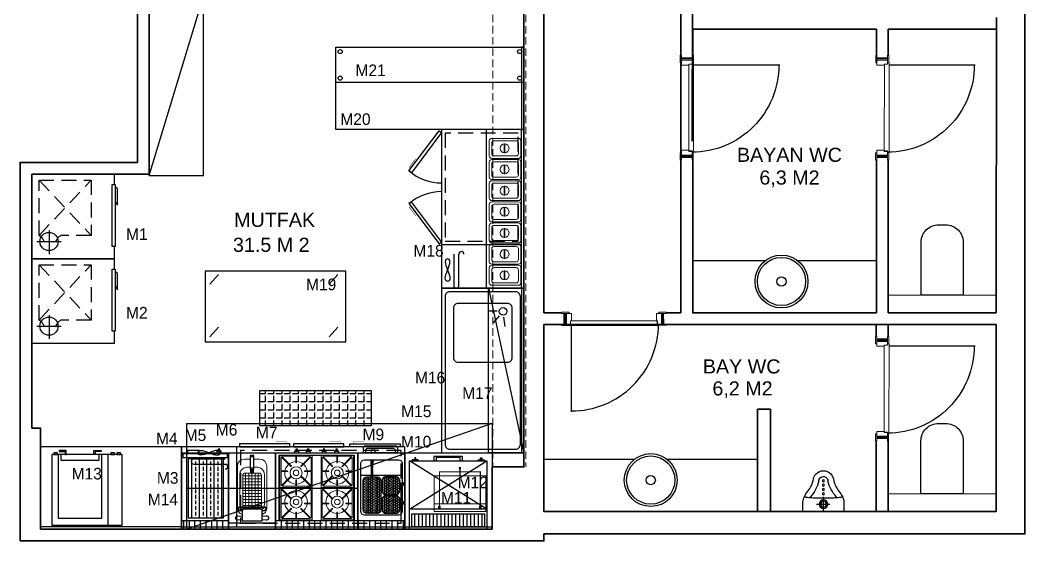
# Model space of a CAD drawing. Header units: millimetres. Extents: x 30084 to 42641, y -1284 to 1636.
# Drawn here: x 32235 to 33091, y -523 to -80 of the extents above; entities that cross this region are included whole.
import ezdxf
from ezdxf.enums import TextEntityAlignment as Align

# ---------------------------------------------------------------- set-up
doc = ezdxf.new("R2010")
doc.units = ezdxf.units.MM
for name, pattern in [('DASHED', [19.05, 12.7, -6.35]), ('DASHED2', [9.525, 6.35, -3.175]), ('HIDDENX2', [19.05, 12.7, -6.35])]:
    doc.linetypes.add(name, pattern=pattern)
for name, color, linetype in [('002 Çizgi', 7, 'Continuous'), ('CIHAZ', 2, 'Continuous'), ('S2000-002 Çizgi', 7, 'Continuous'), ('t_gorunus', 36, 'Continuous')]:
    doc.layers.add(name, color=color, linetype=linetype)
for name, color, linetype, lineweight in [('1-kutu profil', 5, 'Continuous', 0), ('b_mob kesit', 14, 'Continuous', 30), ('no3_duvar mevcut', 4, 'Continuous', 35), ('no3_duvar ytong', 101, 'Continuous', 0), ('no3_kiriş izdüşüm', 172, 'DASHED', 15), ('no3_paslanmaz gorunus on', 163, 'Continuous', 15), ('no3_tefriş arka ince', 65, 'Continuous', 13), ('T_alcipan', 32, 'Continuous', 15), ('t_görünüş', 45, 'Continuous', 25), ('t_olcu', 250, 'Continuous', 25), ('t_tarama', 252, 'Continuous', 25), ('t_tefris ince', 34, 'Continuous', 15), ('t_ölçü', 40, 'Continuous', 25)]:
    doc.layers.add(name, color=color, linetype=linetype, lineweight=lineweight)
doc.styles.get("Standard").update_dxf_attribs({"font": 'arial.ttf'})
doc.styles.add('Style-ENGINEERING I 0.34907', font='ENGINEERING.shx', dxfattribs={"oblique": 20})
doc.styles.add('TAKSİM', font='GOTHIC.TTF', dxfattribs={"height": 20})

# ---------------------------------------------------------------- blocks, each defined once
blk = doc.blocks.new('llllll')
at = {"layer": 'b_mob kesit'}
for p, q in [((7243.17, -4372.43), (7234.27, -4367.87)), ((7243.72, -4371.36), (7234.82, -4366.8)), ((7200.82, -4454.96), (7191.92, -4450.39)), ((7201.37, -4453.89), (7192.47, -4449.32))]:
    blk.add_line(p, q, dxfattribs=at)
at = {"layer": 'T_alcipan'}
blk.add_line((7201.37, -4453.89), (7192.47, -4449.32), dxfattribs=at)
at = {"layer": 't_tarama'}
blk.add_line((7205.1, -4449.9), (7277.48, -4487.04), dxfattribs=at)
blk.add_arc((7203.73, -4448.86), 82.29, 332.62671, 62.70128, dxfattribs=at)
at = {"layer": 't_tefris ince'}
for points in [[(7232.79, -4370.76), (7231.72, -4370.21), (7234.92, -4363.98), (7235.99, -4364.53)], [(7241.69, -4375.32), (7242.75, -4375.87), (7245.95, -4369.64), (7244.88, -4369.1)], [(7193.95, -4446.43), (7192.88, -4445.88), (7189.69, -4452.11), (7190.76, -4452.66)], [(7202.85, -4451), (7203.92, -4451.55), (7200.72, -4457.77), (7199.65, -4457.23)]]:
    blk.add_lwpolyline(points, close=True, dxfattribs=at)
for points in [[(7233.82, -4368.76), (7231.76, -4372.76), (7237.99, -4375.96), (7238.45, -4375.07), (7241.12, -4376.44), (7242.71, -4373.32), (7233.82, -4368.76)], [(7204.18, -4451.68), (7202.85, -4451), (7203.42, -4449.89), (7200.75, -4448.52), (7238.26, -4375.42)], [(7237.9, -4376.13), (7238.26, -4375.42), (7240.93, -4376.79), (7241.39, -4375.9), (7242.72, -4376.59), (7204.18, -4451.68), (7204.18, -4451.68)], [(7192.93, -4448.43), (7194.98, -4444.43), (7201.21, -4447.63), (7200.75, -4448.52), (7203.42, -4449.89), (7201.82, -4453), (7192.93, -4448.43)]]:
    blk.add_lwpolyline(points, dxfattribs=at)
blk = doc.blocks.new('pis')
at = {"layer": 't_gorunus'}
for p, q in [((-5598.66, -3508.97), (-5598.66, -3497.67)), ((-5604.8, -3503.08), (-5592.43, -3503.08))]:
    blk.add_line(p, q, dxfattribs=at)
blk.add_lwpolyline([(-5604.8, -3519.35, 0.414214), (-5603.57, -3520.58), (-5598.17, -3520.58, 0.176543), (-5588.69, -3517.12, -0.10376), (-5578.8, -3511.82, 0.414214), (-5570.06, -3503.08, 0.414214), (-5578.8, -3494.34, -0.10376), (-5588.69, -3489.03, 0.176543), (-5598.17, -3485.58), (-5603.57, -3485.58, 0.414214), (-5604.8, -3486.81)], format="xyb", close=True, dxfattribs=at)
for centre, radius in [((-5598.66, -3503.08), 3.68), ((-5598.66, -3503.08), 2.46), ((-5589.81, -3503.08), 0.921), ((-5586.1, -3503.08), 0.921), ((-5582.39, -3503.08), 0.921), ((-5578.68, -3503.08), 0.921)]:
    blk.add_circle(centre, radius, dxfattribs=at)
for centre, radius, start, end in [((-5548.86, -3494.23, 0), 44.39, 172.21465, 175.44873), ((-5591.42, -3489.1, 0), 1.68, 70.41054, 147.98702), ((-5373.7, -3503.08), 219.82, 178.11151, 180), ((-5482.89, -3499.48), 110.58, 175.44873, 178.11151), ((-5570.88, -3467.98), 32.26, 227.88073, 255.80064), ((-5373.7, -3503.08, 0), 219.82, 180, 181.88849), ((-5570.88, -3538.18), 32.26, 104.19936, 132.11927), ((-5578.8, -3503.08), 3.83, 0, 90), ((-5578.8, -3503.08), 3.83, 270, 0), ((-5482.89, -3506.68, 0), 110.58, 181.88849, 184.55127), ((-5548.86, -3511.93, 0), 44.39, 184.55127, 187.78535), ((-5591.42, -3517.05, 0), 1.68, 212.01298, 289.58946)]:
    blk.add_arc(centre, radius, start, end, dxfattribs=at)
blk = doc.blocks.new('A$C5B5611F4')
at = {"layer": 'CIHAZ', "color": 1}
for p, q in [((14.73, 68.47), (14.73, 47.92)), ((24.09, 58.19), (3.98, 58.19))]:
    blk.add_line(p, q, dxfattribs=at)
at = {"layer": 'CIHAZ', "color": 5, "linetype": 'DASHED'}
for p, q in [((19.82, 66.66), (67.01, 22.28)), ((67.01, 66.66), (19.82, 22.28))]:
    blk.add_line(p, q, dxfattribs=at)
at = {"layer": 'CIHAZ', "color": 5}
for points in [[(63.2, 1.82), (10.36, 1.82), (10.36, 4.32), (63.2, 4.32)], [(61.2, 1.82), (48.6, 1.82), (45.6, 0), (59.6, 0)]]:
    blk.add_lwpolyline(points, close=True, dxfattribs=at)
at = {"layer": 'CIHAZ', "color": 1}
blk.add_circle((14.73, 58.19), 7.76, dxfattribs=at)
at = {"layer": 'S2000-002 Çizgi', "linetype": 'DASHED'}
for p, q in [((19.82, 66.66), (67.01, 66.66)), ((67.01, 66.66), (67.01, 22.28)), ((19.82, 22.28), (19.82, 48.05)), ((67.01, 22.28), (19.82, 22.28))]:
    blk.add_line(p, q, dxfattribs=at)
at = {"layer": 'S2000-002 Çizgi'}
blk.add_lwpolyline([(10.36, 2.81), (0, 2.81), (0, 72.81), (72, 72.81), (72, 2.81), (63.2, 2.81)], dxfattribs=at)
at = {"layer": 'S2000-002 Çizgi', "linetype": 'DASHED'}
for centre, radius, start, end in [((11.6, 71.22), 9.4, 291.20794, 330.95663), ((11, 43.02), 10.16, 29.6907, 66.77515)]:
    blk.add_arc(centre, radius, start, end, dxfattribs=at)
blk = doc.blocks.new('A$C1B780B74')
at = {"layer": 'S2000-002 Çizgi'}
h = blk.add_hatch(dxfattribs=at)
h.set_pattern_fill('ANSI31', color=256, scale=1.5, angle=45, style=0)
h.set_pattern_definition([(90, (-3652.6375, -4993.124), (-4.7625, 9e-16), [])])
h.paths.add_polyline_path([(40, 64), (40, 71), (0, 71), (0, 64)])
h = blk.add_hatch(dxfattribs=at)
h.set_pattern_fill('HEX', color=256, scale=0.2, style=0)
h.set_pattern_definition([(0, (-3709.3878, -4969.9236), (0, 1.099852), [0.635, -1.27]), (120, (-3709.3878, -4969.9236), (-0.95249977, -0.549926), [0.635, -1.27]), (60, (-3708.7528, -4969.9236), (-0.95249977, 0.549926), [0.635, -1.27])])
h.paths.add_polyline_path([(7.64, 57.53, 0.414214), (4.64, 54.53), (4.64, 29.53, 0.414214), (7.64, 26.53), (16.64, 26.53, 0.414214), (19.64, 29.53), (19.64, 54.53, 0.414214), (16.64, 57.53)])
h = blk.add_hatch(dxfattribs=at)
h.set_pattern_fill('HEX', color=256, scale=0.2, style=0)
h.set_pattern_definition([(180, (3749.6632, -4969.9236), (0, 1.099852), [0.635, -1.27]), (60, (3749.6632, -4969.9236), (0.95249977, -0.549926), [0.635, -1.27]), (120, (3749.0282, -4969.9236), (0.95249977, 0.549926), [0.635, -1.27])])
h.paths.add_polyline_path([(23.64, 57.53, 0.414214), (20.64, 54.53), (20.64, 45.53, 0.414214), (23.64, 42.53), (32.64, 42.53, 0.414214), (35.64, 45.53), (35.64, 54.53, 0.414214), (32.64, 57.53)])
for points in [[(37.81, 47.86, 1), (39.28, 48.64), (37.9, 50.46), (37.07, 50.03)], [(37.81, 31.83, 1), (39.28, 32.61), (37.9, 34.43), (37.07, 33.99)], [(11.3, 13.39, 1), (12.97, 13.39), (12.6, 20.65), (11.67, 20.65)]]:
    blk.add_hatch(color=256, dxfattribs=at).paths.add_polyline_path(points)
h = blk.add_hatch(dxfattribs=at)
h.set_pattern_fill('HEX', color=256, scale=0.2, style=0)
h.set_pattern_definition([(180, (3749.6632, -4985.9236), (0, 1.099852), [0.635, -1.27]), (60, (3749.6632, -4985.9236), (0.95249977, -0.549926), [0.635, -1.27]), (120, (3749.0282, -4985.9236), (0.95249977, 0.549926), [0.635, -1.27])])
h.paths.add_polyline_path([(23.64, 41.53, 0.414214), (20.64, 38.53), (20.64, 29.53, 0.414214), (23.64, 26.53), (32.64, 26.53, 0.414214), (35.64, 29.53), (35.64, 38.53, 0.414214), (32.64, 41.53)])
for p, q in [((37.9, 50.46), (37.07, 50.03)), ((37.07, 50.03), (37.81, 47.86)), ((37.9, 50.46), (39.28, 48.64)), ((37.9, 34.43), (37.07, 33.99)), ((37.9, 34.43), (39.28, 32.61)), ((37.07, 33.99), (37.81, 31.83)), ((2.68, 25.03), (11.67, 25.03)), ((11.67, 20.65), (11.3, 13.39)), ((12.6, 20.65), (11.67, 20.65)), ((12.6, 25.03), (37.68, 25.03)), ((12.6, 20.65), (12.97, 13.39))]:
    blk.add_line(p, q, dxfattribs=at)
for points in [[(0, 6), (40, 6), (40, 71), (0, 71)], [(0, 71), (40, 71), (40, 64), (0, 64)], [(11.5, 6), (14.78, 6), (14.78, 3.69), (11.5, 3.69)]]:
    blk.add_lwpolyline(points, close=True, dxfattribs=at)
for points in [[(37.68, 14.03), (37.68, 56.03, 0.414214), (34.68, 59.03), (5.68, 59.03, 0.414214), (2.68, 56.03), (2.68, 18.68)], [(2.68, 18.68), (2.68, 15.03, 0.414214), (5.68, 12.03), (34.68, 12.03, 0.414214), (37.68, 15.03), (37.68, 18.6)]]:
    blk.add_lwpolyline(points, format="xyb", dxfattribs=at)
for points in [[(7.64, 26.53), (16.64, 26.53, 0.414214), (19.64, 29.53), (19.64, 54.53, 0.414214), (16.64, 57.53), (7.64, 57.53, 0.414214), (4.64, 54.53), (4.64, 29.53, 0.414214)], [(32.64, 42.53), (23.64, 42.53, -0.414214), (20.64, 45.53), (20.64, 54.53, -0.414214), (23.64, 57.53), (32.64, 57.53, -0.414214), (35.64, 54.53), (35.64, 45.53, -0.414214)], [(32.64, 26.53), (23.64, 26.53, -0.414214), (20.64, 29.53), (20.64, 38.53, -0.414214), (23.64, 41.53), (32.64, 41.53, -0.414214), (35.64, 38.53), (35.64, 29.53, -0.414214)], [(6.75, 0), (31.75, 0, 0.414214), (33.75, 2), (33.75, 6), (4.75, 6), (4.75, 2, 0.414214)], [(8.75, 2), (29.75, 2, 0.414214), (31.75, 4), (31.75, 6), (6.75, 6), (6.75, 4, 0.414214)]]:
    blk.add_lwpolyline(points, format="xyb", close=True, dxfattribs=at)
for points in [[(37.9, 50.46), (36.55, 53.01), (35.73, 52.57), (37.07, 50.03)], [(35.73, 52.57), (35.73, 47.49), (36.66, 47.49), (36.66, 50.81)], [(35.73, 48.08), (35.73, 47.49)], [(37.9, 34.43), (36.55, 36.97), (35.73, 36.54), (37.07, 33.99)], [(35.73, 36.54), (35.73, 31.46), (36.66, 31.46), (36.66, 34.78)], [(12.6, 20.65), (12.6, 26.53), (11.67, 26.53), (11.67, 20.65)], [(35.73, 32.05), (35.73, 31.46)]]:
    blk.add_lwpolyline(points, dxfattribs=at)
for centre, start, end in [((38.54, 48.25), 189.38009, 46.50604), ((38.54, 32.22), 189.38009, 46.50604), ((12.14, 13.39), 161.43703, 18.56297)]:
    blk.add_arc(centre, 0.835, start, end, dxfattribs=at)
blk = doc.blocks.new('A$C15B52C20')
blk.add_lwpolyline([(0, 65), (40, 65), (40, 60), (0, 60)], close=True)
at = {"layer": 'S2000-002 Çizgi', "linetype": 'Continuous', "lineweight": 0}
for p, q in [((11.5, 57), (7.5, 57)), ((11.5, 54), (7.5, 54)), ((28.5, 57), (32.5, 57)), ((28.5, 54), (32.5, 54)), ((7.5, 47), (7.5, 11)), ((9.5, 44), (9.5, 18)), ((9.75, 49.5), (11.5, 49.5)), ((9.75, 49), (11.5, 49)), ((9.75, 46.5), (30.25, 46.5)), ((9.75, 46), (30.25, 46)), ((12, 45.25), (12, 18.85)), ((28, 44.75), (12, 44.75)), ((26, 47.25), (14, 47.25)), ((14.5, 47.25), (14.5, 46.5)), ((14.5, 46), (14.5, 17.25)), ((17.2, 47.25), (17.2, 46.5)), ((17.2, 46), (17.2, 17.25)), ((19.9, 47.25), (19.9, 46.5)), ((19.9, 46), (19.9, 17.25)), ((22.6, 47.25), (22.6, 46.5)), ((22.6, 46), (22.6, 17.25)), ((25.3, 47.25), (25.3, 46.5)), ((25.3, 46), (25.3, 17.25)), ((28, 45.25), (28, 18.85)), ((28.5, 49.5), (30.25, 49.5)), ((28.5, 49), (30.25, 49)), ((30.5, 44), (30.5, 18)), ((32.5, 47), (32.5, 11)), ((28, 42.25), (12, 42.25)), ((28, 39.75), (12, 39.75)), ((28, 37.25), (12, 37.25)), ((28, 34.75), (12, 34.75)), ((28, 32.25), (12, 32.25)), ((28, 29.75), (12, 29.75)), ((28, 27.25), (12, 27.25)), ((28, 24.75), (12, 24.75)), ((28, 22.25), (12, 22.25)), ((28, 19.75), (12, 19.75)), ((18.75, 17.25), (14, 17.25)), ((18.75, 14.25), (18.75, 17.25)), ((19.25, 14.25), (19.25, 17.25)), ((19.75, 17.25), (19.25, 17.25)), ((19.75, 14.25), (19.75, 17.25)), ((20.25, 14.25), (20.25, 17.25)), ((20.75, 17.25), (20.25, 17.25)), ((20.75, 14.25), (20.75, 17.25)), ((21.25, 14.25), (21.25, 17.25)), ((26, 17.25), (21.25, 17.25)), ((18.5, 12.4), (15.5, 12.4)), ((24.5, 12.4), (21.5, 12.4)), ((18.5, 5.4), (13.5, 5.4)), ((26.5, 5.4), (21.5, 5.4))]:
    blk.add_line(p, q, dxfattribs=at)
at = {"layer": 'S2000-002 Çizgi'}
for points in [[(0, 0), (40, 0), (40, 65), (0, 65)], [(11.5, 58), (28.5, 58), (28.5, 48), (11.5, 48)], [(18.5, 14.25), (21.5, 14.25), (21.5, 2.25), (18.5, 2.25)]]:
    blk.add_lwpolyline(points, close=True, dxfattribs=at)
at = {"layer": 'S2000-002 Çizgi', "linetype": 'Continuous', "lineweight": 0}
for centre in [(20, 13.25), (20, 3.25)]:
    blk.add_circle(centre, 0.5, dxfattribs=at)
at = {"layer": 'S2000-002 Çizgi', "linetype": 'Continuous', "lineweight": 0, "extrusion": (0, 0, -1)}
for centre, radius, start, end in [((-7.5, 55.5), 1.8, 236.44269, 123.55731), ((-7.5, 55.5), 1.5, 270.00107, 90), ((-13.5, 47), 6, 0, 70.52878), ((-9.75, 47.75), 1.75, 270, 90), ((-9.75, 47.75), 1.25, 270, 90), ((-14, 19.25), 2, 270, 0), ((-26, 19.25), 2, 180, 270)]:
    blk.add_arc(centre, radius, start, end, dxfattribs=at)
at = {"layer": 'S2000-002 Çizgi', "linetype": 'Continuous', "lineweight": 0}
for centre, radius, start, end in [((26.5, 47), 6, 0, 70.52878), ((32.5, 55.5), 1.8, 236.44269, 123.55731), ((32.5, 55.5), 1.5, 270.00107, 90), ((15.5, 44), 6, 160.52878, 180), ((15.5, 44), 6, 131.81031, 155.37568), ((14, 45.25), 2, 157.97569, 180), ((14, 45.25), 2, 90, 141.31781), ((26, 45.25), 2, 38.68219, 90), ((26, 45.25), 2, 0, 22.02431), ((24.5, 44), 6, 24.62432, 48.18969), ((24.5, 44), 6, 0, 19.47122), ((30.25, 47.75), 1.75, 270, 90), ((30.25, 47.75), 1.25, 270, 90), ((15.5, 18.4), 6, 180, 270), ((19, 17.25), 0.25, 0, 180), ((20, 17.25), 0.25, 0, 180), ((21, 17.25), 0.25, 0, 180), ((24.5, 18.4), 6, 270, 0), ((13.5, 11.4), 6, 180, 270), ((26.5, 11.4), 6, 270, 0)]:
    blk.add_arc(centre, radius, start, end, dxfattribs=at)
at = {"layer": 'S2000-002 Çizgi', "linetype": 'Continuous', "lineweight": 0, "style": 'Style-ENGINEERING I 0.34907', "oblique": 20}
blk.add_text('LINK', height=0.001, dxfattribs=at).set_placement((0, 60), align=Align.TOP_LEFT)
blk.add_text('LINK', height=0.001, dxfattribs=at).set_placement((0, 60), align=Align.TOP_LEFT)
blk.add_text('LINK', height=0.001, dxfattribs=at).set_placement((0, 60), align=Align.TOP_LEFT)
blk = doc.blocks.new('A$C499D07B8')
at = {"layer": 'S2000-002 Çizgi'}
h = blk.add_hatch(dxfattribs=at)
h.set_pattern_fill('ANSI31', color=256, scale=1.5, angle=45, style=0)
h.set_pattern_definition([(90, (-4825.414, -5284.878), (-4.7625, 9e-16), [])])
h.paths.add_polyline_path([(40, 60.92), (40, 67.92), (0, 67.92), (0, 60.92)])
h = blk.add_hatch(dxfattribs=at)
h.set_pattern_fill('ANSI33', color=256, angle=45, style=0)
h.set_pattern_definition([(90, (-2886.505, -4991.208), (-6.35, 1e-15), []), (90, (-2883.33, -4988.033), (-6.35, 1e-15), [3.175, -1.5875])])
h.paths.add_polyline_path([(35.53, 8.21), (35.53, 58.21), (5.53, 58.21), (5.53, 8.21)])
for points in [[(0, 2.92), (40, 2.92), (40, 67.92), (0, 67.92)], [(0, 67.92), (40, 67.92), (40, 60.92), (0, 60.92)], [(5.53, 58.21), (35.53, 58.21), (35.53, 8.21), (5.53, 8.21)], [(1, 6.92), (39, 6.92), (39, 3.92), (1, 3.92)], [(5, 2.92), (15, 2.92), (15, 0.92), (5, 0.92)], [(30.06, 2.92), (33.7, 2.92), (33.7, 1.46), (30.06, 1.46)], [(31.02, 1.46), (32.48, 1.46), (32.48, 0), (31.02, 0)]]:
    blk.add_lwpolyline(points, close=True, dxfattribs=at)
blk = doc.blocks.new('A$C604B7618')
at = {"layer": 'no3_paslanmaz gorunus on'}
blk.add_lwpolyline([(0, 30.57), (30.57, 30.57), (30.57, 0), (0, 0), (0, 30.57)], dxfattribs=at)
blk.add_lwpolyline([(15.55, 29.52), (15.55, 23.44, -0.414214), (15.34, 23.23), (15.23, 23.23, -0.414214), (15.02, 23.44), (15.02, 29.52), (2.68, 29.52, 0.668179), (2.31, 28.63), (10.81, 20.13, -0.810443), (10.38, 19.82), (1.59, 28.61, 0.668179), (1.05, 28.39), (1.05, 15.55), (7.13, 15.55, -0.414214), (7.34, 15.34), (7.34, 15.23, -0.414214), (7.13, 15.02), (1.05, 15.02), (1.05, 2.68, 0.668179), (1.94, 2.31), (10.43, 10.81, -0.810443), (10.75, 10.38), (1.96, 1.59, 0.668179), (2.18, 1.05), (15.02, 1.05), (15.02, 7.13, -0.414214), (15.23, 7.34), (15.34, 7.34, -0.414214), (15.55, 7.13), (15.55, 1.05), (27.88, 1.05, 0.668179), (28.26, 1.94), (19.76, 10.43, -0.810443), (20.19, 10.75), (28.98, 1.96, 0.668179), (29.52, 2.18), (29.52, 15.02), (23.44, 15.02, -0.414214), (23.23, 15.23), (23.23, 15.34, -0.414214), (23.44, 15.55), (29.52, 15.55), (29.52, 28.39, 0.668179), (28.98, 28.61), (20.19, 19.82, -0.810443), (19.76, 20.13), (28.26, 28.63, 0.668179), (27.88, 29.52)], format="xyb", close=True, dxfattribs=at)
for radius in [10.75, 5.66, 2.6]:
    blk.add_circle((15.28, 13.8), radius, dxfattribs=at)
blk = doc.blocks.new('A$C0B4565C5')
at = {"layer": 'S2000-002 Çizgi'}
h = blk.add_hatch(dxfattribs=at)
h.set_pattern_fill('ANSI31', color=256, scale=1.5, angle=45, style=0)
h.set_pattern_definition([(90, (-2513.4203, -6417.801), (-4.7625, 9e-16), [])])
h.paths.add_polyline_path([(0, 67.92), (0, 60.92), (70, 60.92), (70, 67.92)])
for points in [[(0, 2.92), (70, 2.92), (70, 67.92), (0, 67.92)], [(70, 60.92), (0, 60.92), (0, 67.92), (70, 67.92)], [(3, 4.92), (67, 4.92), (67, 60.92), (3, 60.92)], [(16.2, 2.92), (19.84, 2.92), (19.84, 1.46), (16.2, 1.46)], [(17.16, 1.46), (18.62, 1.46), (18.62, 0), (17.16, 0)], [(26.05, 2.92), (29.69, 2.92), (29.69, 1.46), (26.05, 1.46)], [(27.01, 1.46), (28.47, 1.46), (28.47, 0), (27.01, 0)], [(39.56, 2.92), (43.2, 2.92), (43.2, 1.46), (39.56, 1.46)], [(40.52, 1.46), (41.98, 1.46), (41.98, 0), (40.52, 0)], [(50.2, 2.92), (53.84, 2.92), (53.84, 1.46), (50.2, 1.46)], [(51.16, 1.46), (52.62, 1.46), (52.62, 0), (51.16, 0)]]:
    blk.add_lwpolyline(points, close=True, dxfattribs=at)
at = {"layer": 'S2000-002 Çizgi', "yscale": 0.8999999999996362}
for p, xscale, zscale in [((31.24, 32.43), -0.8999999999996362, 0.9), ((38.76, 32.43), 0.8999999999996362, 0.8999999999996362)]:
    blk.add_blockref('A$C604B7618', p, dxfattribs=dict(at, xscale=xscale, zscale=zscale))
at = {"layer": 'S2000-002 Çizgi', "yscale": 0.8999999999996362, "rotation": 180}
for p, xscale, zscale in [((31.24, 32.43), 0.8999999999996362, 0.8999999999996362), ((38.76, 32.43), -0.8999999999996362, 0.9)]:
    blk.add_blockref('A$C604B7618', p, dxfattribs=dict(at, xscale=xscale, zscale=zscale))
blk = doc.blocks.new('A$C562E209C')
at = {"layer": 'S2000-002 Çizgi'}
h = blk.add_hatch(dxfattribs=at)
h.set_pattern_fill('ANSI31', color=256, angle=45, style=0)
h.set_pattern_definition([(90, (-2777.067, -8355.0508), (-3.175, 7e-16), [])])
h.paths.add_polyline_path([(64, 48.81), (64, 59.81), (2, 59.81), (2, 48.81)])
for p, q in [((0, 44.81), (66, 3.81)), ((66, 44.81), (0, 3.81))]:
    blk.add_line(p, q, dxfattribs=at)
for points in [[(0, 61.81), (66, 61.81), (66, 3.81), (0, 3.81)], [(2, 59.81), (64, 59.81), (64, 48.81), (2, 48.81)], [(0, 44.81), (66, 44.81), (66, 3.81), (0, 3.81)], [(7.47, 2.81), (2.47, 2.81), (2.47, 3.81), (7.47, 3.81)], [(5.47, 1.14), (4.47, 1.14), (4.47, 2.81), (5.47, 2.81)], [(20.75, 0), (45.25, 0), (45.25, 3.81), (20.75, 3.81)], [(22.75, 1), (43.25, 1), (43.25, 3.81), (22.75, 3.81)], [(58.53, 2.81), (63.53, 2.81), (63.53, 3.81), (58.53, 3.81)], [(60.53, 1.14), (61.53, 1.14), (61.53, 2.81), (60.53, 2.81)]]:
    blk.add_lwpolyline(points, close=True, dxfattribs=at)
for points in [[(4.97, 2.81), (4.97, 1.14)], [(61.03, 2.81), (61.03, 1.14)]]:
    blk.add_lwpolyline(points, dxfattribs=at)
blk = doc.blocks.new('A$C67BA2794')
at = {"layer": 'no3_paslanmaz gorunus on'}
blk.add_lwpolyline([(0, 7.57), (44, 7.57), (44, 38.03), (0, 38.03)], close=True, dxfattribs=at)
for points, const_width in [([(3.46, 34.35), (5.8, 34.35)], 2), ([(4.63, 34.03), (4.63, 4.11), (22, 4.11)], 1), ([(39.37, 34.03), (39.37, 4.11), (22, 4.11)], 1), ([(40.54, 34.35), (38.2, 34.35)], 2)]:
    blk.add_lwpolyline(points, dxfattribs=dict(at, const_width=const_width))
blk.add_lwpolyline([(44, 31.48), (0, 31.48)], dxfattribs=at)
blk.add_lwpolyline([(21.94, 7.48, 1, 1, 0), (21.94, 3.72, 1, 2, 0), (21.94, 0, 2, 2, 0)], format="xyseb", dxfattribs=at)
blk = doc.blocks.new('A$C1C2518A9')
at = {"layer": 'S2000-002 Çizgi', "linetype": 'HIDDENX2', "ltscale": 10}
blk.add_line((47.85, 63.54), (47.85, 3.54), dxfattribs=at)
at = {"layer": 'S2000-002 Çizgi'}
for points in [[(0, 63.54), (60, 63.54), (60, 3.54), (0, 3.54)], [(1.67, 3.54), (4.73, 3.54), (4.73, 2.12), (1.67, 2.12)], [(50.21, 3.53), (53.28, 3.53), (53.28, 2.12), (50.21, 2.12)], [(55.4, 3.53), (58.46, 3.53), (58.46, 2.12), (55.4, 2.12)]]:
    blk.add_lwpolyline(points, close=True, dxfattribs=at)
at = {"layer": 'S2000-002 Çizgi', "linetype": 'HIDDENX2', "ltscale": 10}
for points in [[(5.44, 57.59), (42.67, 57.59), (42.67, 3.54), (5.44, 3.54)], [(7.79, 8.25), (40.31, 8.25), (40.31, 3.54), (7.79, 3.54)]]:
    blk.add_lwpolyline(points, close=True, dxfattribs=at)
at = {"layer": 'S2000-002 Çizgi'}
for points in [[(11.27, 0), (6.14, 0), (6.15, 1), (11.27, 1)], [(11.27, 1), (11.27, 3.53), (12.27, 3.53), (12.27, 0), (11.27, 0)], [(36.83, 1), (36.83, 3.53), (35.83, 3.53), (35.83, 0), (36.83, 0)], [(36.83, 0), (41.96, 0), (41.95, 1), (36.83, 1)]]:
    blk.add_lwpolyline(points, dxfattribs=at)
blk = doc.blocks.new('A$C55296281')
at = {"layer": 'S2000-002 Çizgi'}
for p, q in [((24.66, 52.76), (32.47, 53.87)), ((19.52, 47.29), (19.52, 39.4)), ((23.43, 48.95), (29.53, 43.94))]:
    blk.add_line(p, q, dxfattribs=at)
for points in [[(0, 68), (140, 68), (140, 70), (0, 70)], [(0, 0), (140, 0), (140, 70), (0, 70)]]:
    blk.add_lwpolyline(points, close=True, dxfattribs=at)
for points in [[(7, 3), (133, 3, 0.414214), (137, 7), (137, 63, 0.414214), (133, 67), (7, 67, 0.414214), (3, 63), (3, 7, 0.414214)], [(17, 10), (59, 10, 0.414214), (63, 14), (63, 56, 0.414214), (59, 60), (17, 60, 0.414214), (13, 56), (13, 14, 0.414214)]]:
    blk.add_lwpolyline(points, format="xyb", close=True, dxfattribs=at)
blk.add_circle((19.71, 52.26), 3.19, dxfattribs=at)
blk = doc.blocks.new('A$C01E77913')
at = {"layer": 'no3_paslanmaz gorunus on'}
for points in [[(2, 26.8), (15, 26.8, -0.414214), (17, 24.8), (17, 2, -0.414214), (15, 0), (2, 0, -0.414214), (0, 2), (0, 24.8, -0.414214)], [(4, 24.8), (13, 24.8, -0.414214), (15, 22.8), (15, 4, -0.414214), (13, 2), (4, 2, -0.414214), (2, 4), (2, 22.8, -0.414214)]]:
    blk.add_lwpolyline(points, format="xyb", close=True, dxfattribs=at)
blk.add_lwpolyline([(4.71, 14.27), (12.21, 14.27), (12.21, 13.52), (4.71, 13.52)], close=True, dxfattribs=at)
blk.add_circle((8.46, 13.87), 3.82, dxfattribs=at)
blk = doc.blocks.new('A$C6D321137')
at = {"layer": '002 Çizgi', "color": 7}
for p, q in [((95.82, 0), (95.82, 135)), ((38.15, 29), (38.15, 2.33)), ((42.5, 2.33), (42.5, 29)), ((31.01, 23.53), (30.84, 22.38)), ((30.84, 22.38), (31.01, 20.93)), ((31.47, 24.34), (31.01, 23.53)), ((31.01, 20.93), (31.47, 19.22)), ((32.11, 24.83), (31.47, 24.34)), ((31.47, 19.22), (32.11, 17.36)), ((32.84, 25), (32.11, 24.83)), ((32.11, 17.36), (32.84, 15.41)), ((33.58, 24.83), (32.84, 25)), ((32.84, 15.41), (33.58, 17.36)), ((34.22, 24.34), (33.58, 24.83)), ((33.58, 17.36), (34.22, 19.22)), ((34.67, 23.53), (34.22, 24.34)), ((34.22, 19.22), (34.67, 20.93)), ((34.85, 22.38), (34.67, 23.53)), ((34.67, 20.93), (34.85, 22.38)), ((30.84, 8.44), (31.01, 9.9)), ((31.01, 9.9), (31.47, 11.6)), ((31.47, 11.6), (32.11, 13.46)), ((32.11, 13.46), (32.84, 15.41)), ((32.84, 15.41), (33.58, 13.46)), ((33.58, 13.46), (34.22, 11.6)), ((34.22, 11.6), (34.67, 9.9)), ((34.67, 9.9), (34.85, 8.44)), ((31.01, 7.3), (30.84, 8.44)), ((31.47, 6.48), (31.01, 7.3)), ((32.11, 5.99), (31.47, 6.48)), ((32.84, 5.83), (32.11, 5.99)), ((33.58, 5.99), (32.84, 5.83)), ((34.22, 6.48), (33.58, 5.99)), ((34.67, 7.3), (34.22, 6.48)), ((34.85, 8.44), (34.67, 7.3))]:
    blk.add_line(p, q, dxfattribs=at)
for points in [[(0, 99.8), (25.77, 133.91), (27.82, 132.36), (2.05, 98.25)], [(27.82, 0), (97.82, 0), (97.82, 135), (27.82, 135)], [(65.82, 135), (65.82, 0), (97.82, 0), (97.82, 135)], [(0, 71.96), (25.77, 37.85), (27.82, 39.4), (2.05, 73.51)]]:
    blk.add_lwpolyline(points, close=True, dxfattribs=at)
at = {"layer": '002 Çizgi', "color": 7, "linetype": 'DASHED'}
blk.add_lwpolyline([(92.82, 40), (92.82, 132), (30.82, 132), (30.82, 40)], close=True, dxfattribs=at)
at = {"layer": '002 Çizgi', "color": 7, "const_width": 0.427}
for points in [[(1.7, 102.04), (0.38, 103.04), (4.63, 108.67), (5.72, 110.11)], [(1.7, 69.72), (0.38, 68.72), (4.63, 63.09), (5.72, 61.64)]]:
    blk.add_lwpolyline(points, dxfattribs=at)
at = {"layer": '002 Çizgi', "color": 7}
blk.add_lwpolyline([(95.82, 37), (27.82, 37)], dxfattribs=at)
for centre, radius, start, end in [((27.82, 132.36), 42.75, 229.49079, 270), ((27.82, 39.4), 42.75, 90, 130.50921), ((44.67, 29), 2.17, 0, 180), ((40.32, 2.33), 2.17, 180, 0)]:
    blk.add_arc(centre, radius, start, end, dxfattribs=at)
at = {"layer": '002 Çizgi', "color": 7, "xscale": -1, "rotation": 90}
for p in [(95.21, 127.49), (95.21, 109.49), (95.21, 91.49), (95.21, 73.49), (95.21, 55.49), (95.21, 37.49), (95.21, 19.49)]:
    blk.add_blockref('A$C01E77913', p, dxfattribs=at)
blk = doc.blocks.new('A$C346E3501')
at = {"layer": '002 Çizgi', "color": 7}
blk.add_line((190, 72.43), (0, 72.43), dxfattribs=at)
for points in [[(190, 4.43), (190, 74.43), (0, 74.43), (0, 4.43)], [(173.56, 7.46), (172.1, 7.63), (170.4, 8.08), (168.54, 8.72), (166.59, 9.46), (164.64, 10.19), (162.78, 10.84), (161.07, 11.29), (159.62, 11.46), (158.47, 11.29), (157.66, 10.84), (157.17, 10.19), (157, 9.46), (157.17, 8.72), (157.66, 8.08), (158.47, 7.63), (159.62, 7.46), (161.07, 7.63), (162.78, 8.08), (164.64, 8.72), (166.59, 9.46), (168.54, 10.19), (170.4, 10.84), (172.1, 11.29), (173.56, 11.46), (174.7, 11.29), (175.52, 10.84), (176.01, 10.19), (176.17, 9.46), (176.01, 8.72), (175.52, 8.08), (174.7, 7.63)], [(46.75, 1.87), (4, 1.87), (4, 4.43), (46.75, 4.43)], [(51.87, 1.87), (94.62, 1.87), (94.62, 4.43), (51.87, 4.43)], [(97.85, 1.87), (140.6, 1.87), (140.6, 4.43), (97.85, 4.43)]]:
    blk.add_lwpolyline(points, close=True, dxfattribs=at)
at = {"layer": '002 Çizgi', "color": 7, "linetype": 'DASHED'}
blk.add_lwpolyline([(140, 69.43), (3, 69.43), (3, 7.43), (140, 7.43)], close=True, dxfattribs=at)
at = {"layer": '002 Çizgi', "color": 7}
blk.add_lwpolyline([(143, 72.43), (143, 4.43)], dxfattribs=at)
for points in [[(179.67, 19.11), (153, 19.11, -1), (153, 23.46)], [(153, 14.77), (179.67, 14.77, 1), (179.67, 19.11)]]:
    blk.add_lwpolyline(points, format="xyb", dxfattribs=at)
at = {"layer": '002 Çizgi', "color": 7, "const_width": 0.427}
for points in [[(43.94, 1.87), (43.94, 0.21), (36.87, 0.21), (35.07, 0.21)], [(54.69, 1.87), (54.69, 0.21), (61.75, 0.21), (63.56, 0.21)], [(100.66, 1.87), (100.66, 0.21), (107.73, 0.21), (109.53, 0.21)]]:
    blk.add_lwpolyline(points, dxfattribs=at)

msp = doc.modelspace()

# ---------------------------------------------------------------- hatches: boundary and pattern name
h = msp.add_hatch()
h.set_pattern_fill('ANGLE', color=256, angle=90)
h.set_pattern_definition([(90, (29727.024, -8179.19), (-6.985, 2e-15), [5.08, -1.905]), (180, (29727.024, -8179.19), (-3e-15, -6.985), [5.08, -1.905])])
h.paths.add_polyline_path([(32534.13, -425.27), (32534.13, -395.27), (32439.13, -395.27), (32439.13, -425.27)])

# ---------------------------------------------------------------- linework, layer by layer
for p, q in [((32396.6, -304.6), (32404.03, -296.35)), ((32498.14, -304.6), (32505.57, -296.35)), ((32634.01, -308.15), (32664.01, -448.15)), ((32396.6, -349.48), (32404.03, -341.23)), ((32498.14, -349.48), (32505.57, -341.23))]:
    msp.add_line(p, q)
for points in [[(32664.01, -173.15), (32504.01, -173.15), (32504.01, -103.15), (32664.01, -103.15)], [(32504.01, -103.15), (32664.01, -103.15), (32664.01, -133.15), (32504.01, -133.15)], [(32662.01, -173.15), (32664.01, -173.15), (32664.01, -103.15), (32662.01, -103.15)], [(32392.55, -353.77), (32512.55, -353.77), (32512.55, -293.77), (32392.55, -293.77)], [(32664.01, -448.15), (32634.01, -448.15), (32634.01, -308.15), (32664.01, -308.15)], [(32534.13, -395.27), (32534.13, -425.27), (32439.13, -425.27), (32439.13, -395.27)], [(32372.64, -443.15), (32252.64, -443.15), (32252.64, -513.15), (32372.64, -513.15)], [(32522.64, -513.15), (32377.01, -513.15), (32377.01, -478.15), (32522.64, -478.15)], [(32372.64, -511.15), (32252.64, -511.15), (32252.64, -513.15), (32372.64, -513.15)]]:
    msp.add_lwpolyline(points, close=True)
for centre in [(32507.6, -106.84), (32660.42, -106.84), (32507.6, -129.45), (32660.42, -129.45)]:
    msp.add_circle(centre, 1.75)
at = {"layer": 'no3_duvar mevcut'}
for p, q in [((33090.53, -517.19), (33090.53, 580.35)), ((32681.01, 453.15), (32681.01, -329.15)), ((32664.01, 165.85), (32664.01, -460.15)), ((32664.01, -460.15), (32664.01, 165.85)), ((32797.6, 77.23), (32797.6, -215.17)), ((32807.45, -2.49), (32807.38, -182.97)), ((32335.14, -201.15), (32335.14, -50.15)), ((32345.14, -211.15), (32345.14, -60.15)), ((32345.14, -60.15), (32345.14, -211.15)), ((33066.37, -77.8), (33065.93, -329.15)), ((32807.64, -87.8), (32959.64, -87.8)), ((32807.75, -110), (32807.72, -87.8)), ((32959.64, -87.8), (32964.09, -87.8)), ((32964.09, -109.99), (32964.09, -87.8)), ((32974.09, -87.8), (33066.29, -87.8)), ((32974.09, -110), (32974.09, -87.8)), ((32964.09, -192.85), (32964.09, -192.77)), ((32974.09, -192.85), (32974.09, -192.77)), ((32235.14, -427.15), (32235.14, -201.15)), ((32235.14, -201.15), (32335.14, -201.15)), ((32797.64, -199.15), (32797.64, -329.15)), ((32807.72, -329.15), (32807.72, -199.15)), ((32964.09, -329.15), (32964.09, -199.15)), ((32974.09, -329.15), (32974.09, -199.15)), ((32245.14, -427.15), (32245.14, -211.15)), ((32245.14, -211.15), (32345.14, -211.15)), ((32345.14, -211.15), (32245.14, -211.15)), ((32245.14, -211.15), (32245.14, -427.15)), ((32807.72, -206.63), (32807.72, -329.15)), ((32696.16, -329.15), (32681.01, -329.15)), ((32797.64, -329.15), (32785.31, -329.15)), ((32807.64, -329.15), (32959.01, -329.15)), ((32959.01, -329.15), (32964.09, -329.15)), ((32974.09, -329.15), (33066.01, -329.15)), ((32696.16, -339.15), (32681.01, -339.15)), ((32681.01, -498.15), (32681.01, -339.15)), ((32779.01, -339.15), (32779.01, -339.15)), ((32797.01, -339.15), (32785.31, -339.15)), ((32797.01, -339.15), (32964.01, -339.15)), ((32964.01, -349.15), (32964.01, -339.15)), ((32974.01, -339.15), (33066.01, -339.15)), ((32974.01, -349.15), (32974.01, -339.15)), ((33066.01, -339.15), (33066.01, -498.15)), ((32874.01, -411.15), (32863.01, -411.15)), ((32863.01, -411.15), (32863.01, -498.15)), ((32874.01, -498.15), (32874.01, -411.15)), ((32235.14, -523.15), (32235.14, -427.15)), ((32252.64, -427.15), (32245.14, -427.15)), ((32245.14, -427.15), (32252.64, -427.15)), ((32252.64, -513.15), (32252.64, -427.15)), ((32252.64, -427.15), (32252.64, -513.15)), ((32964.01, -498.15), (32964.01, -438.3)), ((32974.01, -498.15), (32974.01, -438.3)), ((32664.01, -460.15), (32637.01, -460.15)), ((32637.01, -460.15), (32637.01, -513.15)), ((32637.01, -513.15), (32637.01, -460.15)), ((32637.01, -460.15), (32664.01, -460.15)), ((33090.53, -462.17), (33090.53, -486.17)), ((32863.01, -498.15), (32681.01, -498.15)), ((32964.01, -498.15), (32874.01, -498.15)), ((33066.01, -498.15), (32974.01, -498.15)), ((32637.01, -513.15), (32252.64, -513.15)), ((32252.64, -513.15), (32637.01, -513.15)), ((33090.53, -517.19), (32681.01, -517.19)), ((32681.01, -517.19), (32681.01, -523.15)), ((32681.01, -523.15), (32235.14, -523.15))]:
    msp.add_line(p, q, dxfattribs=at)
for points in [[(32235.14, -523.15), (32681.01, -523.15), (32681.01, -517.19), (33090.53, -517.19), (33090.53, 580.35), (33090.53, 965.85), (32331.14, 965.85), (32331.14, 357.61), (32384.14, 357.61), (32384.14, 177.85), (32375.14, 177.85), (32375.14, -50.15), (32335.14, -50.15), (32335.14, -201.15), (32235.14, -201.15), (32235.14, -523.15)], [(32245.14, -427.15), (32252.64, -427.15), (32252.64, -513.15), (32637.01, -513.15), (32637.01, -460.15), (32664.01, -460.15), (32664.01, 165.85), (32636.01, 165.85), (32636.01, 257.85), (32669.01, 257.85)]]:
    msp.add_lwpolyline(points, dxfattribs=at)
msp.add_lwpolyline([(32681.01, -339.15), (33066.01, -339.15), (33066.01, -498.15), (32681.01, -498.15)], close=True, dxfattribs=at)
at = {"layer": 'no3_duvar ytong'}
msp.add_line((33041.52, -498.15), (32681.01, -498.15), dxfattribs=at)
at = {"layer": 'no3_kiriş izdüşüm', "linetype": 'DASHED2'}
for points in [[(32637.62, 257.85), (32637.62, -460.15)], [(32665.62, 257.84), (32665.62, -460.15)]]:
    msp.add_lwpolyline(points, dxfattribs=at)
at = {"layer": 'no3_tefriş arka ince'}
for p, q in [((32974.09, -314.15), (33066.09, -314.15)), ((32974.01, -483.15), (33066.01, -483.15))]:
    msp.add_line(p, q, dxfattribs=at)
at = {"layer": 't_görünüş'}
for p, q in [((32869.32, -284.79), (32807.64, -284.79)), ((32964.09, -284.79), (32897.33, -284.79)), ((32758.01, -453.79), (32681.01, -453.79)), ((32863.01, -453.79), (32786.01, -453.79))]:
    msp.add_line(p, q, dxfattribs=at)
for points in [[(33002.09, -314.15), (33002.09, -269.15, -0.414214), (33017.09, -254.15), (33023.09, -254.15, -0.414214), (33038.09, -269.15), (33038.09, -314.15)], [(33002.01, -483.15), (33002.01, -438.15, -0.414214), (33017.01, -423.15), (33023.01, -423.15, -0.414214), (33038.01, -438.15), (33038.01, -483.15)]]:
    msp.add_lwpolyline(points, format="xyb", close=True, dxfattribs=at)
for centre, radius in [((32883.32, -302.41), 22.5), ((32883.32, -302.41), 20.5), ((32883.32, -302.41), 3.91), ((32772.01, -471.41), 22.5), ((32772.01, -471.41), 20.5), ((32772.01, -471.41), 3.91)]:
    msp.add_circle(centre, radius, dxfattribs=at)
at = {"layer": 't_olcu', "color": 0}
for p, q in [((32345.14, -212.15), (32391.14, -60.15)), ((32637.01, -423.15), (32377.01, -513.15))]:
    msp.add_line(p, q, dxfattribs=at)
for points in [[(32345.14, -212.15), (32391.14, -212.15), (32391.14, -60.15), (32345.14, -60.15)], [(32637.01, -513.15), (32377.01, -513.15), (32377.01, -423.15), (32637.01, -423.15)], [(32562.64, -448.15), (32637.01, -448.15), (32637.01, -513.15), (32562.64, -513.15)], [(32562.64, -511.15), (32637.01, -511.15), (32637.01, -513.15), (32562.64, -513.15)]]:
    msp.add_lwpolyline(points, close=True, dxfattribs=at)

# ---------------------------------------------------------------- block references
msp.add_blockref('A$C6D321137', (32566.19, -308.15))
at = {"rotation": 180}
msp.add_blockref('A$C346E3501', (32562.64, -438.71), dxfattribs=at)
at = {"xscale": -1}
for name, p, rotation in [('A$C15B52C20', (32412.64, -448.15), 180), ('pis', (36422.09, 5106.65), 270.0000000000001)]:
    msp.add_blockref(name, p, dxfattribs=dict(at, rotation=rotation))
at = {"layer": '1-kutu profil'}
for p, xscale, yscale, zscale, rotation in [((25210.57, -717.97), -0.9000000000000004, 0.9000000000000004, 0.9000000000000004, 152.8145633047915), ((25376.94, -717.97), -0.9000000000000004, 0.9000000000000004, 0.9000000000000004, 152.8145633047915), ((33304.13, 7257.95), 0.9000000000000001, 0.9000000000000001, 0.9000000000000001, 297.1854366952085), ((25376.86, -957.12), -0.9000000000000004, 0.9000000000000004, 0.9000000000000004, 152.8145633047915)]:
    msp.add_blockref('llllll', p, dxfattribs=dict(at, xscale=xscale, yscale=yscale, zscale=zscale, rotation=rotation))
at = {"layer": 'S2000-002 Çizgi'}
for name, p, rotation in [('A$C5B5611F4', (32317.96, -283.15), 90), ('A$C5B5611F4', (32317.96, -355.15), 90), ('A$C55296281', (32594.01, -308.15), 270), ('A$C562E209C', (32632.57, -451.33), 180), ('A$C67BA2794', (32631.51, -460.22), 180)]:
    msp.add_blockref(name, p, dxfattribs=dict(at, rotation=rotation))
at = {"layer": 't_olcu', "color": 0, "xscale": -1, "rotation": 180}
for name, p in [('A$C1B780B74', (32522.64, -442.15)), ('A$C1C2518A9', (32262.14, -446.21)), ('A$C499D07B8', (32372.64, -445.23)), ('A$C0B4565C5', (32452.64, -445.23))]:
    msp.add_blockref(name, p, dxfattribs=at)

# ---------------------------------------------------------------- texts
at = {"style": 'TAKSİM'}
for s, p in [('M21', (32520.63, -127.7, 0)), ('M20', (32507.75, -169.28, 0)), ('M1', (32325.32, -267.2, 0)), ('M18', (32569.98, -281.23, 0)), ('M19', (32478.53, -309.87, 0)), ('M2', (32325.32, -333.94, 0)), ('M16', (32571.31, -389.16, 0)), ('M17', (32611.53, -402.45, 0)), ('M15', (32559.57, -417.84, 0)), ('M6', (32401.71, -433.49, 0)), ('M7', (32435.87, -435.95, 0)), ('M9', (32526.67, -437.49, 0)), ('M4', (32350.84, -440.9, 0)), ('M5', (32375.24, -438.11, 0)), ('M10', (32559.43, -443.68, 0)), ('M13', (32279.01, -470.91, 0)), ('M3', (32351.6, -474.52, 0)), ('M12', (32607.6, -478.35, 0)), ('M14', (32343.86, -492.89, 0)), ('M11', (32593.42, -491.38, 0))]:
    msp.add_text(s, height=9.9, dxfattribs=at).set_placement(p)
at = {"layer": 't_ölçü', "color": 7, "char_height": 12, "width": 149.2145, "attachment_point": 3}
for s, insert in [('BAYAN WC', (32934.78, -188.64)), ('\\P6,3 M2', (32915.74, -187.99)), ('MUTFAK', (32486.26, -243.98)), ('31.5 M 2', (32481.58, -265.22)), ('BAY WC', (32882.47, -368.7)), ('\\P6,2 M2', (32875.76, -367.41))]:
    msp.add_mtext(s, dxfattribs=dict(at, insert=insert))

doc.saveas('drawing.dxf')
